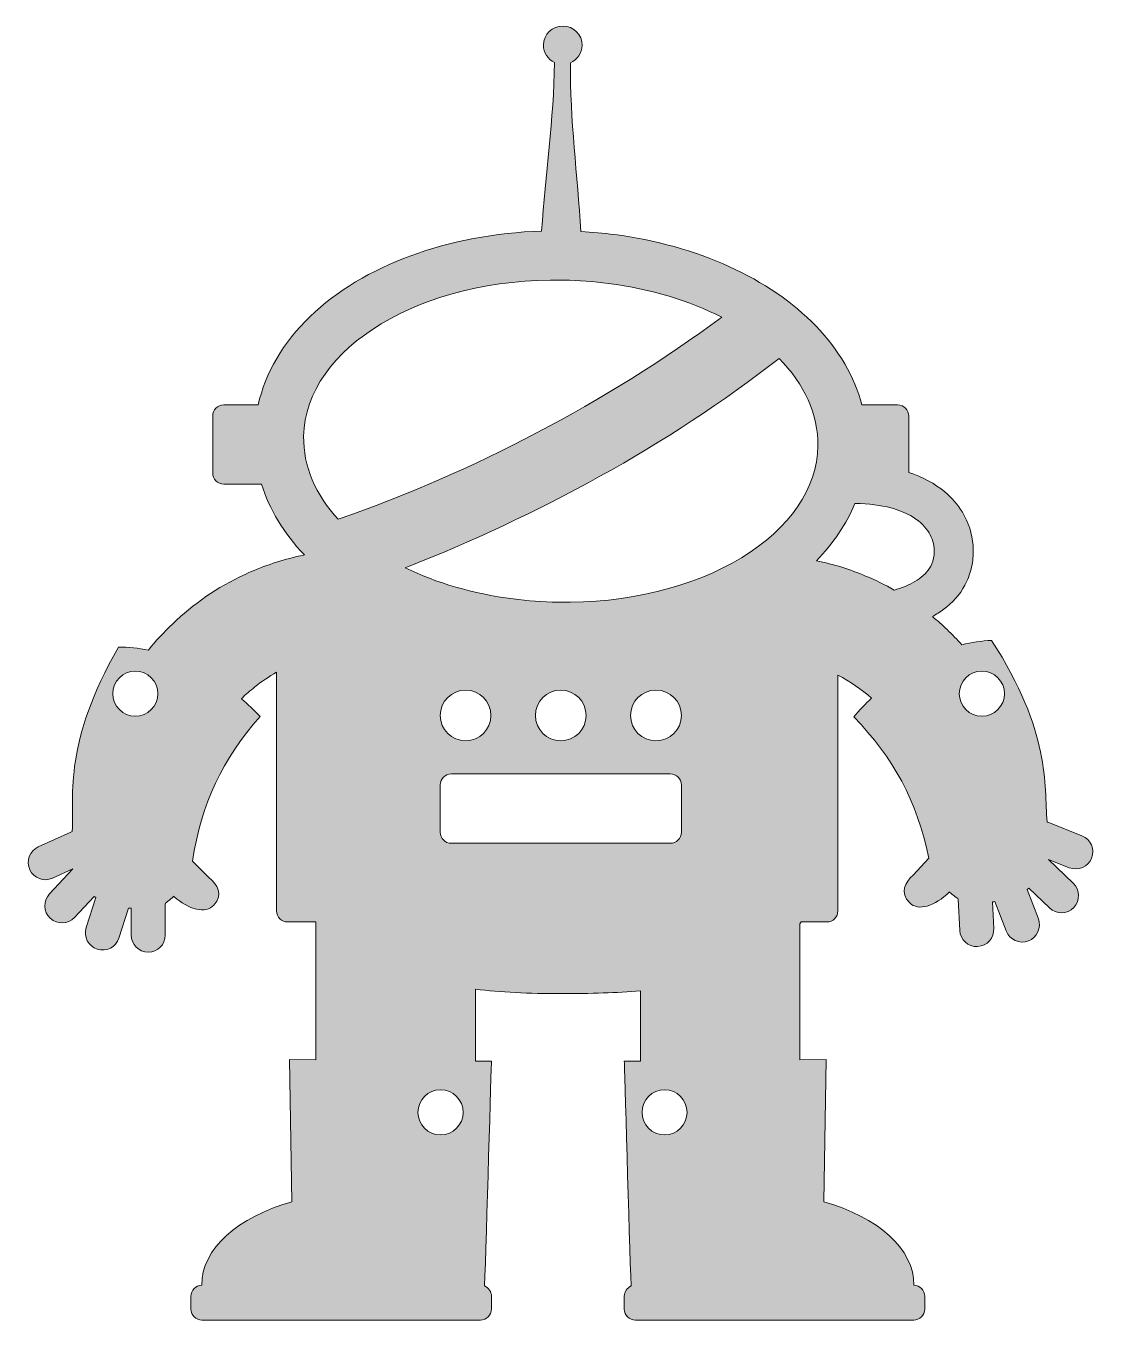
# Model space of a CAD drawing. Header units: inches. Extents: x 0 to 84, y 0 to 102.
import ezdxf

# ---------------------------------------------------------------- set-up
doc = ezdxf.new("R2010")
doc.units = ezdxf.units.IN
doc.header["$MEASUREMENT"] = 0
doc.layers.add('Layer 1', color=7, linetype='Continuous')

msp = doc.modelspace()

# ---------------------------------------------------------------- hatches: boundary and pattern name
at = {"layer": 'Layer 1', "true_color": 0x74b64a}
h = msp.add_hatch(color=75, dxfattribs=at)
h.dxf.hatch_style = 2
edge = h.paths.add_edge_path()
edge.add_spline(control_points=[(82.73, 38.03), (82.73, 38.03), (80.13, 39.06), (80.13, 39.06), (80.13, 39.06), (80.01, 39.1), (80.01, 39.1), (80.01, 39.1), (80, 39.13), (80, 39.13), (79.74, 42.05), (80.31, 46.13), (75.64, 53.36), (74.85, 53.33), (74.07, 53.21), (73.3, 53.02), (72.93, 53.43), (72.54, 53.83), (72.14, 54.22), (71.77, 54.57), (71.39, 54.91), (70.99, 55.24), (71.3, 55.41), (71.6, 55.6), (71.89, 55.82), (72.55, 56.31), (73.14, 56.94), (73.55, 57.71), (73.76, 58.1), (73.92, 58.52), (74.03, 58.96), (74.14, 59.41), (74.2, 59.88), (74.2, 60.36), (74.2, 60.51), (74.19, 60.66), (74.18, 60.82), (74.12, 61.74), (73.83, 62.63), (73.35, 63.42), (72.99, 64.02), (72.52, 64.56), (71.97, 65.02), (71.18, 65.68), (70.23, 66.19), (69.14, 66.55), (69.14, 66.55), (69.14, 70.98), (69.14, 70.98), (69.14, 71.46), (68.75, 71.85), (68.26, 71.85), (68.26, 71.85), (65.46, 71.85), (65.46, 71.85), (64.87, 74.07), (63.65, 76.17), (61.84, 78.05), (58.25, 81.78), (52.49, 84.39), (46.02, 85.23), (45.15, 85.34), (44.27, 85.41), (43.39, 85.46), (43.13, 89.9), (42.52, 94.24), (42.58, 98.72), (43.11, 98.95), (43.48, 99.47), (43.49, 100.08), (43.5, 100.91), (42.83, 101.59), (41.99, 101.6), (41.15, 101.61), (40.46, 100.95), (40.45, 100.12), (40.44, 99.51), (40.8, 98.98), (41.32, 98.74), (41.25, 94.27), (40.64, 89.92), (40.3, 85.5), (33, 85.26), (26.31, 82.82), (22.13, 78.79), (20, 76.74), (18.62, 74.37), (18.05, 71.85), (18.05, 71.85), (15.36, 71.85), (15.36, 71.85), (14.87, 71.85), (14.48, 71.46), (14.48, 70.98), (14.48, 70.98), (14.48, 66.51), (14.48, 66.51), (14.48, 66.03), (14.87, 65.64), (15.36, 65.64), (15.36, 65.64), (18.31, 65.64), (18.31, 65.64), (18.93, 63.66), (20.07, 61.78), (21.68, 60.07), (21.48, 60.03), (21.28, 59.99), (21.08, 59.94), (19.64, 59.6), (18.28, 59.13), (17.02, 58.55), (14.82, 57.54), (12.93, 56.19), (11.34, 54.67), (10.65, 54.01), (10.01, 53.32), (9.43, 52.61), (8.66, 52.76), (7.87, 52.84), (7.08, 52.83), (2.79, 45.36), (3.57, 41.32), (3.46, 38.39), (3.46, 38.39), (3.46, 38.36), (3.46, 38.36), (3.46, 38.36), (3.33, 38.32), (3.33, 38.32), (3.33, 38.32), (0.79, 37.15), (0.79, 37.15), (0.11, 36.84), (-0.19, 36.04), (0.12, 35.36), (0.43, 34.68), (1.23, 34.39), (1.91, 34.7), (1.91, 34.7), (3.51, 35.43), (3.51, 35.43), (3.51, 35.43), (1.67, 33.46), (1.67, 33.46), (1.16, 32.92), (1.18, 32.06), (1.73, 31.55), (2.27, 31.05), (3.12, 31.07), (3.63, 31.62), (3.63, 31.62), (5.18, 33.27), (5.18, 33.27), (5.18, 33.27), (5.31, 33.17), (5.31, 33.17), (5.31, 33.17), (4.55, 30.82), (4.55, 30.82), (4.32, 30.11), (4.71, 29.35), (5.42, 29.12), (6.12, 28.89), (6.89, 29.28), (7.12, 29.99), (7.12, 29.99), (7.88, 32.34), (7.88, 32.34), (7.94, 32.33), (8.01, 32.33), (8.08, 32.33), (8.08, 32.33), (8.08, 30.24), (8.08, 30.24), (8.08, 29.5), (8.68, 28.89), (9.42, 28.89), (10.16, 28.88), (10.76, 29.48), (10.76, 30.22), (10.76, 30.22), (10.76, 32.68), (10.76, 32.68), (10.76, 32.75), (11.41, 33.21), (11.4, 33.28), (12.63, 32.21), (13.93, 31.88), (14.57, 32.58), (15.35, 33.43), (14.83, 34.22), (14.19, 34.74), (14.19, 34.74), (12.89, 36.02), (12.89, 36.02), (13.6, 40.6), (15.25, 44.01), (18.2, 47.4), (17.72, 47.89), (17.23, 48.35), (16.74, 48.79), (17.07, 49.11), (17.42, 49.42), (17.79, 49.71), (18.32, 50.14), (18.89, 50.52), (19.5, 50.86), (19.5, 50.86), (19.5, 32.13), (19.5, 32.13), (19.5, 31.65), (19.89, 31.26), (20.38, 31.26), (20.38, 31.26), (22.57, 31.26), (22.57, 31.26), (22.57, 31.26), (22.57, 20.44), (22.57, 20.44), (22.57, 20.44), (20.52, 20.45), (20.52, 20.45), (20.52, 20.45), (20.69, 9.28), (20.69, 9.28), (16.49, 8.12), (13.57, 5.57), (13.62, 2.74), (13.15, 2.73), (12.77, 2.35), (12.77, 1.87), (12.77, 1.87), (12.77, 0.87), (12.77, 0.87), (12.77, 0.39), (13.16, 0), (13.64, 0), (13.64, 0), (35.5, 0), (35.5, 0), (35.98, 0), (36.37, 0.39), (36.37, 0.87), (36.37, 0.87), (36.37, 1.87), (36.37, 1.87), (36.37, 2.23), (36.15, 2.54), (35.83, 2.68), (35.96, 6.32), (36.37, 20.32), (36.37, 20.32), (36.37, 20.32), (35.11, 20.33), (35.11, 20.33), (35.11, 20.33), (35.11, 25.97), (35.11, 25.97), (37.07, 25.75), (39.3, 25.63), (41.84, 25.63), (44.17, 25.63), (46.23, 25.7), (48.06, 25.85), (48.06, 25.85), (48.06, 20.33), (48.06, 20.33), (48.06, 20.33), (46.8, 20.32), (46.8, 20.32), (46.8, 20.32), (47.2, 6.32), (47.33, 2.68), (47.02, 2.54), (46.8, 2.23), (46.8, 1.87), (46.8, 1.87), (46.8, 0.87), (46.8, 0.87), (46.8, 0.39), (47.19, 0), (47.67, 0), (47.67, 0), (69.52, 0), (69.52, 0), (70, 0), (70.39, 0.39), (70.39, 0.87), (70.39, 0.87), (70.39, 1.87), (70.39, 1.87), (70.39, 2.35), (70.01, 2.73), (69.54, 2.74), (69.59, 5.57), (66.67, 8.12), (62.47, 9.28), (62.47, 9.28), (62.65, 20.45), (62.65, 20.45), (62.65, 20.45), (60.59, 20.44), (60.59, 20.44), (60.59, 20.44), (60.59, 31.12), (60.59, 31.12), (60.62, 31.17), (60.65, 31.21), (60.68, 31.26), (60.68, 31.26), (62.7, 31.26), (62.7, 31.26), (63.18, 31.26), (63.57, 31.65), (63.57, 32.13), (63.57, 32.13), (63.57, 50.64), (63.57, 50.64), (64.54, 50.13), (65.42, 49.52), (66.21, 48.83), (65.73, 48.37), (65.27, 47.88), (64.82, 47.36), (67.94, 44.13), (69.76, 40.81), (70.71, 36.27), (70.71, 36.27), (69.48, 34.93), (69.48, 34.93), (68.86, 34.38), (68.38, 33.56), (69.21, 32.75), (69.89, 32.09), (71.17, 32.48), (72.34, 33.62), (72.33, 33.55), (73, 33.12), (73.01, 33.05), (73.01, 33.05), (73.14, 30.6), (73.14, 30.6), (73.17, 29.85), (73.81, 29.29), (74.54, 29.33), (75.29, 29.37), (75.85, 30.01), (75.81, 30.75), (75.81, 30.75), (75.7, 32.84), (75.7, 32.84), (75.77, 32.84), (75.84, 32.85), (75.9, 32.86), (75.9, 32.86), (76.79, 30.55), (76.79, 30.55), (77.05, 29.85), (77.83, 29.51), (78.53, 29.77), (79.22, 30.04), (79.57, 30.82), (79.31, 31.51), (79.31, 31.51), (78.42, 33.82), (78.42, 33.82), (78.42, 33.82), (78.55, 33.92), (78.55, 33.92), (78.55, 33.92), (80.18, 32.36), (80.18, 32.36), (80.72, 31.84), (81.57, 31.86), (82.09, 32.39), (82.6, 32.93), (82.59, 33.78), (82.05, 34.3), (82.05, 34.3), (80.1, 36.17), (80.1, 36.17), (80.1, 36.17), (81.74, 35.52), (81.74, 35.52), (82.44, 35.25), (83.22, 35.59), (83.49, 36.28), (83.77, 36.97), (83.43, 37.75), (82.73, 38.03)], knot_values=[0, 0, 0, 0, 1, 1, 1, 2, 2, 2, 3, 3, 3, 4, 4, 4, 5, 5, 5, 6, 6, 6, 7, 7, 7, 8, 8, 8, 9, 9, 9, 10, 10, 10, 11, 11, 11, 12, 12, 12, 13, 13, 13, 14, 14, 14, 15, 15, 15, 16, 16, 16, 17, 17, 17, 18, 18, 18, 19, 19, 19, 20, 20, 20, 21, 21, 21, 22, 22, 22, 23, 23, 23, 24, 24, 24, 25, 25, 25, 26, 26, 26, 27, 27, 27, 28, 28, 28, 29, 29, 29, 30, 30, 30, 31, 31, 31, 32, 32, 32, 33, 33, 33, 34, 34, 34, 35, 35, 35, 36, 36, 36, 37, 37, 37, 38, 38, 38, 39, 39, 39, 40, 40, 40, 41, 41, 41, 42, 42, 42, 43, 43, 43, 44, 44, 44, 45, 45, 45, 46, 46, 46, 47, 47, 47, 48, 48, 48, 49, 49, 49, 50, 50, 50, 51, 51, 51, 52, 52, 52, 53, 53, 53, 54, 54, 54, 55, 55, 55, 56, 56, 56, 57, 57, 57, 58, 58, 58, 59, 59, 59, 60, 60, 60, 61, 61, 61, 62, 62, 62, 63, 63, 63, 64, 64, 64, 65, 65, 65, 66, 66, 66, 67, 67, 67, 68, 68, 68, 69, 69, 69, 70, 70, 70, 71, 71, 71, 72, 72, 72, 73, 73, 73, 74, 74, 74, 75, 75, 75, 76, 76, 76, 77, 77, 77, 78, 78, 78, 79, 79, 79, 80, 80, 80, 81, 81, 81, 82, 82, 82, 83, 83, 83, 84, 84, 84, 85, 85, 85, 86, 86, 86, 87, 87, 87, 88, 88, 88, 89, 89, 89, 90, 90, 90, 91, 91, 91, 92, 92, 92, 93, 93, 93, 94, 94, 94, 95, 95, 95, 96, 96, 96, 97, 97, 97, 98, 98, 98, 99, 99, 99, 100, 100, 100, 101, 101, 101, 102, 102, 102, 103, 103, 103, 104, 104, 104, 105, 105, 105, 106, 106, 106, 107, 107, 107, 108, 108, 108, 109, 109, 109, 110, 110, 110, 111, 111, 111, 112, 112, 112, 113, 113, 113, 114, 114, 114, 115, 115, 115, 116, 116, 116, 117, 117, 117, 118, 118, 118, 119, 119, 119, 120, 120, 120, 121, 121, 121, 122, 122, 122, 123, 123, 123, 124, 124, 124, 125, 125, 125, 126, 126, 126, 127, 127, 127, 128, 128, 128, 129, 129, 129, 130, 130, 130, 130], degree=3, periodic=1)
edge = h.paths.add_edge_path()
edge.add_spline(control_points=[(8.41, 47.41), (7.43, 47.41), (6.63, 48.2), (6.63, 49.18), (6.63, 50.16), (7.43, 50.96), (8.41, 50.96), (9.39, 50.96), (10.18, 50.16), (10.18, 49.18), (10.18, 48.2), (9.39, 47.41), (8.41, 47.41)], knot_values=[0, 0, 0, 0, 1, 1, 1, 2, 2, 2, 3, 3, 3, 4, 4, 4, 4], degree=3, periodic=1)
edge = h.paths.add_edge_path()
edge.add_spline(control_points=[(21.62, 69.39), (21.75, 76.36), (30.92, 81.86), (42.05, 81.65), (43.22, 81.63), (44.4, 81.54), (45.55, 81.39), (48.91, 80.96), (51.94, 80.02), (54.46, 78.73), (45.28, 72.01), (35, 66.59), (24.33, 62.87), (22.56, 64.8), (21.58, 67.04), (21.62, 69.39)], knot_values=[0, 0, 0, 0, 1, 1, 1, 2, 2, 2, 3, 3, 3, 4, 4, 4, 5, 5, 5, 5], degree=3, periodic=1)
edge = h.paths.add_edge_path()
edge.add_spline(control_points=[(32.37, 14.54), (31.39, 14.54), (30.6, 15.33), (30.6, 16.31), (30.6, 17.29), (31.39, 18.09), (32.37, 18.09), (33.35, 18.09), (34.15, 17.29), (34.15, 16.31), (34.15, 15.33), (33.35, 14.54), (32.37, 14.54)], knot_values=[0, 0, 0, 0, 1, 1, 1, 2, 2, 2, 3, 3, 3, 4, 4, 4, 4], degree=3, periodic=1)
edge = h.paths.add_edge_path()
edge.add_spline(control_points=[(33.22, 37.44), (32.73, 37.44), (32.35, 37.83), (32.35, 38.31), (32.35, 38.31), (32.35, 42.02), (32.35, 42.02), (32.35, 42.5), (32.73, 42.89), (33.22, 42.89), (33.22, 42.89), (50.4, 42.89), (50.4, 42.89), (50.89, 42.89), (51.28, 42.5), (51.28, 42.02), (51.28, 42.02), (51.28, 38.31), (51.28, 38.31), (51.28, 37.83), (50.89, 37.44), (50.4, 37.44), (50.4, 37.44), (33.22, 37.44), (33.22, 37.44)], knot_values=[0, 0, 0, 0, 1, 1, 1, 2, 2, 2, 3, 3, 3, 4, 4, 4, 5, 5, 5, 6, 6, 6, 7, 7, 7, 8, 8, 8, 8], degree=3, periodic=1)
edge = h.paths.add_edge_path()
edge.add_spline(control_points=[(32.35, 47.47), (32.35, 48.57), (33.24, 49.47), (34.34, 49.47), (35.44, 49.47), (36.33, 48.57), (36.33, 47.47), (36.33, 46.37), (35.44, 45.48), (34.34, 45.48), (33.24, 45.48), (32.35, 46.37), (32.35, 47.47)], knot_values=[0, 0, 0, 0, 1, 1, 1, 2, 2, 2, 3, 3, 3, 4, 4, 4, 4], degree=3, periodic=1)
edge = h.paths.add_edge_path()
edge.add_spline(control_points=[(39.82, 47.47), (39.82, 48.57), (40.71, 49.47), (41.81, 49.47), (42.91, 49.47), (43.8, 48.57), (43.8, 47.47), (43.8, 46.37), (42.91, 45.48), (41.81, 45.48), (40.71, 45.48), (39.82, 46.37), (39.82, 47.47)], knot_values=[0, 0, 0, 0, 1, 1, 1, 2, 2, 2, 3, 3, 3, 4, 4, 4, 4], degree=3, periodic=1)
edge = h.paths.add_edge_path()
edge.add_spline(control_points=[(47.29, 47.47), (47.29, 48.57), (48.18, 49.47), (49.28, 49.47), (50.38, 49.47), (51.28, 48.57), (51.28, 47.47), (51.28, 46.37), (50.38, 45.48), (49.28, 45.48), (48.18, 45.48), (47.29, 46.37), (47.29, 47.47)], knot_values=[0, 0, 0, 0, 1, 1, 1, 2, 2, 2, 3, 3, 3, 4, 4, 4, 4], degree=3, periodic=1)
edge = h.paths.add_edge_path()
edge.add_spline(control_points=[(49.96, 14.54), (48.98, 14.54), (48.19, 15.33), (48.19, 16.31), (48.19, 17.29), (48.98, 18.09), (49.96, 18.09), (50.94, 18.09), (51.73, 17.29), (51.73, 16.31), (51.73, 15.33), (50.94, 14.54), (49.96, 14.54)], knot_values=[0, 0, 0, 0, 1, 1, 1, 2, 2, 2, 3, 3, 3, 4, 4, 4, 4], degree=3, periodic=1)
edge = h.paths.add_edge_path()
edge.add_spline(control_points=[(56, 59.86), (52.13, 57.51), (47, 56.26), (41.57, 56.36), (40.4, 56.39), (39.22, 56.47), (38.07, 56.62), (34.91, 57.03), (32.03, 57.88), (29.6, 59.06), (39.97, 63.15), (50.22, 68.65), (58.95, 75.51), (60.93, 73.49), (62.04, 71.12), (62, 68.63), (61.94, 65.29), (59.81, 62.18), (56, 59.86)], knot_values=[0, 0, 0, 0, 1, 1, 1, 2, 2, 2, 3, 3, 3, 4, 4, 4, 5, 5, 5, 6, 6, 6, 6], degree=3, periodic=1)
edge = h.paths.add_edge_path()
edge.add_spline(control_points=[(70.54, 58.72), (70.38, 58.54), (70.18, 58.37), (69.95, 58.2), (69.54, 57.91), (69.01, 57.65), (68.4, 57.44), (68.27, 57.4), (68.13, 57.35), (68, 57.31), (67.29, 57.72), (66.54, 58.09), (65.75, 58.42), (64.54, 58.93), (63.25, 59.34), (61.88, 59.62), (63.23, 61), (64.24, 62.51), (64.91, 64.11), (66, 64.1), (66.94, 63.98), (67.73, 63.77), (68.32, 63.61), (68.83, 63.4), (69.26, 63.17), (69.89, 62.82), (70.34, 62.4), (70.63, 61.97), (70.93, 61.54), (71.08, 61.1), (71.12, 60.61), (71.12, 60.52), (71.13, 60.44), (71.13, 60.36), (71.13, 59.96), (71.06, 59.65), (70.95, 59.38), (70.85, 59.14), (70.72, 58.93), (70.54, 58.72)], knot_values=[0, 0, 0, 0, 1, 1, 1, 2, 2, 2, 3, 3, 3, 4, 4, 4, 5, 5, 5, 6, 6, 6, 7, 7, 7, 8, 8, 8, 9, 9, 9, 10, 10, 10, 11, 11, 11, 12, 12, 12, 13, 13, 13, 13], degree=3, periodic=1)
edge = h.paths.add_edge_path()
edge.add_spline(control_points=[(74.87, 47.41), (73.89, 47.41), (73.1, 48.2), (73.1, 49.18), (73.1, 50.16), (73.89, 50.96), (74.87, 50.96), (75.85, 50.96), (76.65, 50.16), (76.65, 49.18), (76.65, 48.2), (75.85, 47.41), (74.87, 47.41)], knot_values=[0, 0, 0, 0, 1, 1, 1, 2, 2, 2, 3, 3, 3, 4, 4, 4, 4], degree=3, periodic=1)

# ---------------------------------------------------------------- linework, layer by layer
at = {"layer": 'Layer 1', "lineweight": 0}
for points, knots in [([(82.73, 38.03), (82.73, 38.03), (80.13, 39.06), (80.13, 39.06), (80.13, 39.06), (80.01, 39.1), (80.01, 39.1), (80.01, 39.1), (80, 39.13), (80, 39.13), (79.74, 42.05), (80.31, 46.13), (75.64, 53.36), (74.85, 53.33), (74.07, 53.21), (73.3, 53.02), (72.93, 53.43), (72.54, 53.83), (72.14, 54.22), (71.77, 54.57), (71.39, 54.91), (70.99, 55.24), (71.3, 55.41), (71.6, 55.6), (71.89, 55.82), (72.55, 56.31), (73.14, 56.94), (73.55, 57.71), (73.76, 58.1), (73.92, 58.52), (74.03, 58.96), (74.14, 59.41), (74.2, 59.88), (74.2, 60.36), (74.2, 60.51), (74.19, 60.66), (74.18, 60.82), (74.12, 61.74), (73.83, 62.63), (73.35, 63.42), (72.99, 64.02), (72.52, 64.56), (71.97, 65.02), (71.18, 65.68), (70.23, 66.19), (69.14, 66.55), (69.14, 66.55), (69.14, 70.98), (69.14, 70.98), (69.14, 71.46), (68.75, 71.85), (68.26, 71.85), (68.26, 71.85), (65.46, 71.85), (65.46, 71.85), (64.87, 74.07), (63.65, 76.17), (61.84, 78.05), (58.25, 81.78), (52.49, 84.39), (46.02, 85.23), (45.15, 85.34), (44.27, 85.41), (43.39, 85.46), (43.13, 89.9), (42.52, 94.24), (42.58, 98.72), (43.11, 98.95), (43.48, 99.47), (43.49, 100.08), (43.5, 100.91), (42.83, 101.59), (41.99, 101.6), (41.15, 101.61), (40.46, 100.95), (40.45, 100.12), (40.44, 99.51), (40.8, 98.98), (41.32, 98.74), (41.25, 94.27), (40.64, 89.92), (40.3, 85.5), (33, 85.26), (26.31, 82.82), (22.13, 78.79), (20, 76.74), (18.62, 74.37), (18.05, 71.85), (18.05, 71.85), (15.36, 71.85), (15.36, 71.85), (14.87, 71.85), (14.48, 71.46), (14.48, 70.98), (14.48, 70.98), (14.48, 66.51), (14.48, 66.51), (14.48, 66.03), (14.87, 65.64), (15.36, 65.64), (15.36, 65.64), (18.31, 65.64), (18.31, 65.64), (18.93, 63.66), (20.07, 61.78), (21.68, 60.07), (21.48, 60.03), (21.28, 59.99), (21.08, 59.94), (19.64, 59.6), (18.28, 59.13), (17.02, 58.55), (14.82, 57.54), (12.93, 56.19), (11.34, 54.67), (10.65, 54.01), (10.01, 53.32), (9.43, 52.61), (8.66, 52.76), (7.87, 52.84), (7.08, 52.83), (2.79, 45.36), (3.57, 41.32), (3.46, 38.39), (3.46, 38.39), (3.46, 38.36), (3.46, 38.36), (3.46, 38.36), (3.33, 38.32), (3.33, 38.32), (3.33, 38.32), (0.79, 37.15), (0.79, 37.15), (0.11, 36.84), (-0.19, 36.04), (0.12, 35.36), (0.43, 34.68), (1.23, 34.39), (1.91, 34.7), (1.91, 34.7), (3.51, 35.43), (3.51, 35.43), (3.51, 35.43), (1.67, 33.46), (1.67, 33.46), (1.16, 32.92), (1.18, 32.06), (1.73, 31.55), (2.27, 31.05), (3.12, 31.07), (3.63, 31.62), (3.63, 31.62), (5.18, 33.27), (5.18, 33.27), (5.18, 33.27), (5.31, 33.17), (5.31, 33.17), (5.31, 33.17), (4.55, 30.82), (4.55, 30.82), (4.32, 30.11), (4.71, 29.35), (5.42, 29.12), (6.12, 28.89), (6.89, 29.28), (7.12, 29.99), (7.12, 29.99), (7.88, 32.34), (7.88, 32.34), (7.94, 32.33), (8.01, 32.33), (8.08, 32.33), (8.08, 32.33), (8.08, 30.24), (8.08, 30.24), (8.08, 29.5), (8.68, 28.89), (9.42, 28.89), (10.16, 28.88), (10.76, 29.48), (10.76, 30.22), (10.76, 30.22), (10.76, 32.68), (10.76, 32.68), (10.76, 32.75), (11.41, 33.21), (11.4, 33.28), (12.63, 32.21), (13.93, 31.88), (14.57, 32.58), (15.35, 33.43), (14.83, 34.22), (14.19, 34.74), (14.19, 34.74), (12.89, 36.02), (12.89, 36.02), (13.6, 40.6), (15.25, 44.01), (18.2, 47.4), (17.72, 47.89), (17.23, 48.35), (16.74, 48.79), (17.07, 49.11), (17.42, 49.42), (17.79, 49.71), (18.32, 50.14), (18.89, 50.52), (19.5, 50.86), (19.5, 50.86), (19.5, 32.13), (19.5, 32.13), (19.5, 31.65), (19.89, 31.26), (20.38, 31.26), (20.38, 31.26), (22.57, 31.26), (22.57, 31.26), (22.57, 31.26), (22.57, 20.44), (22.57, 20.44), (22.57, 20.44), (20.52, 20.45), (20.52, 20.45), (20.52, 20.45), (20.69, 9.28), (20.69, 9.28), (16.49, 8.12), (13.57, 5.57), (13.62, 2.74), (13.15, 2.73), (12.77, 2.35), (12.77, 1.87), (12.77, 1.87), (12.77, 0.87), (12.77, 0.87), (12.77, 0.39), (13.16, 0), (13.64, 0), (13.64, 0), (35.5, 0), (35.5, 0), (35.98, 0), (36.37, 0.39), (36.37, 0.87), (36.37, 0.87), (36.37, 1.87), (36.37, 1.87), (36.37, 2.23), (36.15, 2.54), (35.83, 2.68), (35.96, 6.32), (36.37, 20.32), (36.37, 20.32), (36.37, 20.32), (35.11, 20.33), (35.11, 20.33), (35.11, 20.33), (35.11, 25.97), (35.11, 25.97), (37.07, 25.75), (39.3, 25.63), (41.84, 25.63), (44.17, 25.63), (46.23, 25.7), (48.06, 25.85), (48.06, 25.85), (48.06, 20.33), (48.06, 20.33), (48.06, 20.33), (46.8, 20.32), (46.8, 20.32), (46.8, 20.32), (47.2, 6.32), (47.33, 2.68), (47.02, 2.54), (46.8, 2.23), (46.8, 1.87), (46.8, 1.87), (46.8, 0.87), (46.8, 0.87), (46.8, 0.39), (47.19, 0), (47.67, 0), (47.67, 0), (69.52, 0), (69.52, 0), (70, 0), (70.39, 0.39), (70.39, 0.87), (70.39, 0.87), (70.39, 1.87), (70.39, 1.87), (70.39, 2.35), (70.01, 2.73), (69.54, 2.74), (69.59, 5.57), (66.67, 8.12), (62.47, 9.28), (62.47, 9.28), (62.65, 20.45), (62.65, 20.45), (62.65, 20.45), (60.59, 20.44), (60.59, 20.44), (60.59, 20.44), (60.59, 31.12), (60.59, 31.12), (60.62, 31.17), (60.65, 31.21), (60.68, 31.26), (60.68, 31.26), (62.7, 31.26), (62.7, 31.26), (63.18, 31.26), (63.57, 31.65), (63.57, 32.13), (63.57, 32.13), (63.57, 50.64), (63.57, 50.64), (64.54, 50.13), (65.42, 49.52), (66.21, 48.83), (65.73, 48.37), (65.27, 47.88), (64.82, 47.36), (67.94, 44.13), (69.76, 40.81), (70.71, 36.27), (70.71, 36.27), (69.48, 34.93), (69.48, 34.93), (68.86, 34.38), (68.38, 33.56), (69.21, 32.75), (69.89, 32.09), (71.17, 32.48), (72.34, 33.62), (72.33, 33.55), (73, 33.12), (73.01, 33.05), (73.01, 33.05), (73.14, 30.6), (73.14, 30.6), (73.17, 29.85), (73.81, 29.29), (74.54, 29.33), (75.29, 29.37), (75.85, 30.01), (75.81, 30.75), (75.81, 30.75), (75.7, 32.84), (75.7, 32.84), (75.77, 32.84), (75.84, 32.85), (75.9, 32.86), (75.9, 32.86), (76.79, 30.55), (76.79, 30.55), (77.05, 29.85), (77.83, 29.51), (78.53, 29.77), (79.22, 30.04), (79.57, 30.82), (79.31, 31.51), (79.31, 31.51), (78.42, 33.82), (78.42, 33.82), (78.42, 33.82), (78.55, 33.92), (78.55, 33.92), (78.55, 33.92), (80.18, 32.36), (80.18, 32.36), (80.72, 31.84), (81.57, 31.86), (82.09, 32.39), (82.6, 32.93), (82.59, 33.78), (82.05, 34.3), (82.05, 34.3), (80.1, 36.17), (80.1, 36.17), (80.1, 36.17), (81.74, 35.52), (81.74, 35.52), (82.44, 35.25), (83.22, 35.59), (83.49, 36.28), (83.77, 36.97), (83.43, 37.75), (82.73, 38.03)], [0, 0, 0, 0, 1, 1, 1, 2, 2, 2, 3, 3, 3, 4, 4, 4, 5, 5, 5, 6, 6, 6, 7, 7, 7, 8, 8, 8, 9, 9, 9, 10, 10, 10, 11, 11, 11, 12, 12, 12, 13, 13, 13, 14, 14, 14, 15, 15, 15, 16, 16, 16, 17, 17, 17, 18, 18, 18, 19, 19, 19, 20, 20, 20, 21, 21, 21, 22, 22, 22, 23, 23, 23, 24, 24, 24, 25, 25, 25, 26, 26, 26, 27, 27, 27, 28, 28, 28, 29, 29, 29, 30, 30, 30, 31, 31, 31, 32, 32, 32, 33, 33, 33, 34, 34, 34, 35, 35, 35, 36, 36, 36, 37, 37, 37, 38, 38, 38, 39, 39, 39, 40, 40, 40, 41, 41, 41, 42, 42, 42, 43, 43, 43, 44, 44, 44, 45, 45, 45, 46, 46, 46, 47, 47, 47, 48, 48, 48, 49, 49, 49, 50, 50, 50, 51, 51, 51, 52, 52, 52, 53, 53, 53, 54, 54, 54, 55, 55, 55, 56, 56, 56, 57, 57, 57, 58, 58, 58, 59, 59, 59, 60, 60, 60, 61, 61, 61, 62, 62, 62, 63, 63, 63, 64, 64, 64, 65, 65, 65, 66, 66, 66, 67, 67, 67, 68, 68, 68, 69, 69, 69, 70, 70, 70, 71, 71, 71, 72, 72, 72, 73, 73, 73, 74, 74, 74, 75, 75, 75, 76, 76, 76, 77, 77, 77, 78, 78, 78, 79, 79, 79, 80, 80, 80, 81, 81, 81, 82, 82, 82, 83, 83, 83, 84, 84, 84, 85, 85, 85, 86, 86, 86, 87, 87, 87, 88, 88, 88, 89, 89, 89, 90, 90, 90, 91, 91, 91, 92, 92, 92, 93, 93, 93, 94, 94, 94, 95, 95, 95, 96, 96, 96, 97, 97, 97, 98, 98, 98, 99, 99, 99, 100, 100, 100, 101, 101, 101, 102, 102, 102, 103, 103, 103, 104, 104, 104, 105, 105, 105, 106, 106, 106, 107, 107, 107, 108, 108, 108, 109, 109, 109, 110, 110, 110, 111, 111, 111, 112, 112, 112, 113, 113, 113, 114, 114, 114, 115, 115, 115, 116, 116, 116, 117, 117, 117, 118, 118, 118, 119, 119, 119, 120, 120, 120, 121, 121, 121, 122, 122, 122, 123, 123, 123, 124, 124, 124, 125, 125, 125, 126, 126, 126, 127, 127, 127, 128, 128, 128, 129, 129, 129, 130, 130, 130, 130]), ([(21.62, 69.39), (21.75, 76.36), (30.92, 81.86), (42.05, 81.65), (43.22, 81.63), (44.4, 81.54), (45.55, 81.39), (48.91, 80.96), (51.94, 80.02), (54.46, 78.73), (45.28, 72.01), (35, 66.59), (24.33, 62.87), (22.56, 64.8), (21.58, 67.04), (21.62, 69.39)], [0, 0, 0, 0, 1, 1, 1, 2, 2, 2, 3, 3, 3, 4, 4, 4, 5, 5, 5, 5]), ([(56, 59.86), (52.13, 57.51), (47, 56.26), (41.57, 56.36), (40.4, 56.39), (39.22, 56.47), (38.07, 56.62), (34.91, 57.03), (32.03, 57.88), (29.6, 59.06), (39.97, 63.15), (50.22, 68.65), (58.95, 75.51), (60.93, 73.49), (62.04, 71.12), (62, 68.63), (61.94, 65.29), (59.81, 62.18), (56, 59.86)], [0, 0, 0, 0, 1, 1, 1, 2, 2, 2, 3, 3, 3, 4, 4, 4, 5, 5, 5, 6, 6, 6, 6]), ([(70.54, 58.72), (70.38, 58.54), (70.18, 58.37), (69.95, 58.2), (69.54, 57.91), (69.01, 57.65), (68.4, 57.44), (68.27, 57.4), (68.13, 57.35), (68, 57.31), (67.29, 57.72), (66.54, 58.09), (65.75, 58.42), (64.54, 58.93), (63.25, 59.34), (61.88, 59.62), (63.23, 61), (64.24, 62.51), (64.91, 64.11), (66, 64.1), (66.94, 63.98), (67.73, 63.77), (68.32, 63.61), (68.83, 63.4), (69.26, 63.17), (69.89, 62.82), (70.34, 62.4), (70.63, 61.97), (70.93, 61.54), (71.08, 61.1), (71.12, 60.61), (71.12, 60.52), (71.13, 60.44), (71.13, 60.36), (71.13, 59.96), (71.06, 59.65), (70.95, 59.38), (70.85, 59.14), (70.72, 58.93), (70.54, 58.72)], [0, 0, 0, 0, 1, 1, 1, 2, 2, 2, 3, 3, 3, 4, 4, 4, 5, 5, 5, 6, 6, 6, 7, 7, 7, 8, 8, 8, 9, 9, 9, 10, 10, 10, 11, 11, 11, 12, 12, 12, 13, 13, 13, 13]), ([(8.41, 47.41), (7.43, 47.41), (6.63, 48.2), (6.63, 49.18), (6.63, 50.16), (7.43, 50.96), (8.41, 50.96), (9.39, 50.96), (10.18, 50.16), (10.18, 49.18), (10.18, 48.2), (9.39, 47.41), (8.41, 47.41)], [0, 0, 0, 0, 1, 1, 1, 2, 2, 2, 3, 3, 3, 4, 4, 4, 4]), ([(74.87, 47.41), (73.89, 47.41), (73.1, 48.2), (73.1, 49.18), (73.1, 50.16), (73.89, 50.96), (74.87, 50.96), (75.85, 50.96), (76.65, 50.16), (76.65, 49.18), (76.65, 48.2), (75.85, 47.41), (74.87, 47.41)], [0, 0, 0, 0, 1, 1, 1, 2, 2, 2, 3, 3, 3, 4, 4, 4, 4]), ([(32.35, 47.47), (32.35, 48.57), (33.24, 49.47), (34.34, 49.47), (35.44, 49.47), (36.33, 48.57), (36.33, 47.47), (36.33, 46.37), (35.44, 45.48), (34.34, 45.48), (33.24, 45.48), (32.35, 46.37), (32.35, 47.47)], [0, 0, 0, 0, 1, 1, 1, 2, 2, 2, 3, 3, 3, 4, 4, 4, 4]), ([(39.82, 47.47), (39.82, 48.57), (40.71, 49.47), (41.81, 49.47), (42.91, 49.47), (43.8, 48.57), (43.8, 47.47), (43.8, 46.37), (42.91, 45.48), (41.81, 45.48), (40.71, 45.48), (39.82, 46.37), (39.82, 47.47)], [0, 0, 0, 0, 1, 1, 1, 2, 2, 2, 3, 3, 3, 4, 4, 4, 4]), ([(47.29, 47.47), (47.29, 48.57), (48.18, 49.47), (49.28, 49.47), (50.38, 49.47), (51.28, 48.57), (51.28, 47.47), (51.28, 46.37), (50.38, 45.48), (49.28, 45.48), (48.18, 45.48), (47.29, 46.37), (47.29, 47.47)], [0, 0, 0, 0, 1, 1, 1, 2, 2, 2, 3, 3, 3, 4, 4, 4, 4]), ([(33.22, 37.44), (32.73, 37.44), (32.35, 37.83), (32.35, 38.31), (32.35, 38.31), (32.35, 42.02), (32.35, 42.02), (32.35, 42.5), (32.73, 42.89), (33.22, 42.89), (33.22, 42.89), (50.4, 42.89), (50.4, 42.89), (50.89, 42.89), (51.28, 42.5), (51.28, 42.02), (51.28, 42.02), (51.28, 38.31), (51.28, 38.31), (51.28, 37.83), (50.89, 37.44), (50.4, 37.44), (50.4, 37.44), (33.22, 37.44), (33.22, 37.44)], [0, 0, 0, 0, 1, 1, 1, 2, 2, 2, 3, 3, 3, 4, 4, 4, 5, 5, 5, 6, 6, 6, 7, 7, 7, 8, 8, 8, 8]), ([(32.37, 14.54), (31.39, 14.54), (30.6, 15.33), (30.6, 16.31), (30.6, 17.29), (31.39, 18.09), (32.37, 18.09), (33.35, 18.09), (34.15, 17.29), (34.15, 16.31), (34.15, 15.33), (33.35, 14.54), (32.37, 14.54)], [0, 0, 0, 0, 1, 1, 1, 2, 2, 2, 3, 3, 3, 4, 4, 4, 4]), ([(49.96, 14.54), (48.98, 14.54), (48.19, 15.33), (48.19, 16.31), (48.19, 17.29), (48.98, 18.09), (49.96, 18.09), (50.94, 18.09), (51.73, 17.29), (51.73, 16.31), (51.73, 15.33), (50.94, 14.54), (49.96, 14.54)], [0, 0, 0, 0, 1, 1, 1, 2, 2, 2, 3, 3, 3, 4, 4, 4, 4])]:
    msp.add_open_spline(points, degree=3, knots=knots, dxfattribs=at)

doc.saveas('drawing.dxf')
